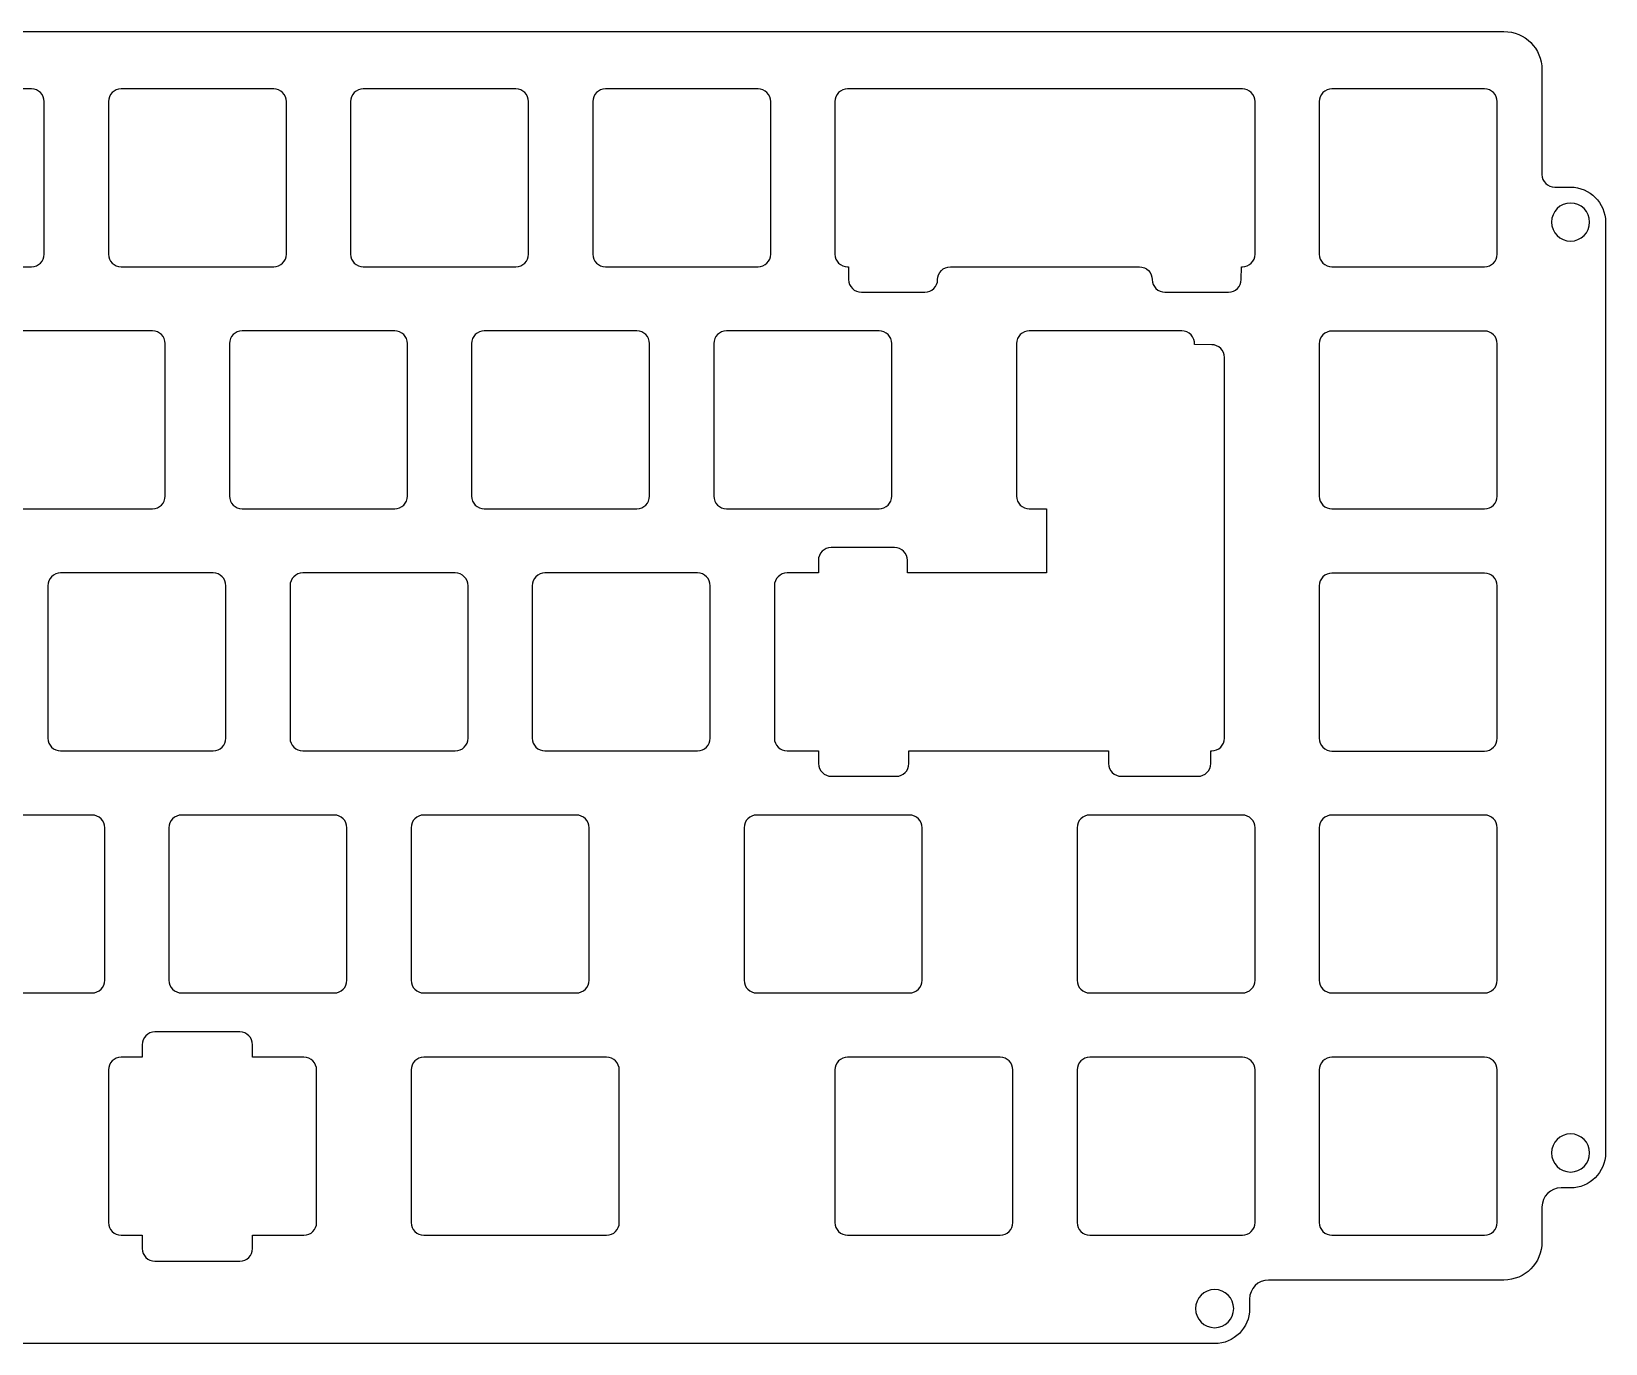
# Model space of a CAD drawing. Header units: millimetres. Extents: x 1821 to 2138, y -395 to -292.
# Drawn here: x 2014.3 to 2138.1, y -394.9 to -291.7 of the extents above; entities that cross this region are included whole.
import ezdxf

# ---------------------------------------------------------------- set-up
doc = ezdxf.new("R2010")
doc.units = ezdxf.units.MM
doc.header["$MEASUREMENT"] = 0
doc.layers.add('ÉÏ¸Ç', color=2, linetype='Continuous')

msp = doc.modelspace()

# ---------------------------------------------------------------- linework, layer by layer
at = {"layer": 'ÉÏ¸Ç'}
for p, q in [((1829.29, -291.66, 54.96), (2130.09, -291.66, 54.96)), ((2133.09, -294.66, 54.96), (2133.09, -302.91, 54.96)), ((2014.27, -296.18, 54.96), (2002.27, -296.18, 54.96)), ((2033.32, -296.18, 54.96), (2021.32, -296.18, 54.96)), ((2052.37, -296.18, 54.96), (2040.37, -296.18, 54.96)), ((2071.42, -296.18, 54.96), (2059.42, -296.18, 54.96)), ((2109.52, -296.18, 54.96), (2078.47, -296.18, 54.96)), ((2128.57, -296.18, 54.96), (2116.57, -296.18, 54.96)), ((2015.27, -309.18, 54.96), (2015.27, -297.18, 54.96)), ((2020.32, -297.18, 54.96), (2020.32, -309.18, 54.96)), ((2034.32, -309.18, 54.96), (2034.32, -297.18, 54.96)), ((2039.37, -297.18, 54.96), (2039.37, -309.18, 54.96)), ((2053.37, -309.18, 54.96), (2053.37, -297.18, 54.96)), ((2058.42, -297.18, 54.96), (2058.42, -309.18, 54.96)), ((2072.42, -309.18, 54.96), (2072.42, -297.18, 54.96)), ((2077.47, -297.18, 54.96), (2077.47, -309.18, 54.96)), ((2110.52, -309.18, 54.96), (2110.52, -297.18, 54.96)), ((2115.57, -297.18, 54.96), (2115.57, -309.18, 54.96)), ((2129.57, -309.18, 54.96), (2129.57, -297.18, 54.96)), ((2134.09, -303.91, 54.96), (2135.34, -303.91, 54.96)), ((2138.09, -306.66, 54.96), (2138.09, -379.91, 54.96)), ((2002.27, -310.18, 54.96), (2014.27, -310.18, 54.96)), ((2021.32, -310.18, 54.96), (2033.32, -310.18, 54.96)), ((2040.37, -310.18, 54.96), (2052.37, -310.18, 54.96)), ((2059.42, -310.18, 54.96), (2071.42, -310.18, 54.96)), ((2078.53, -310.19, 54.96), (2078.55, -311.18, 54.96)), ((2086.55, -310.18, 54.96), (2101.43, -310.18, 54.96)), ((2109.43, -311.18, 54.96), (2109.46, -310.19, 54.96)), ((2116.57, -310.18, 54.96), (2128.57, -310.18, 54.96)), ((2079.55, -312.18, 54.96), (2084.55, -312.18, 54.96)), ((2103.43, -312.18, 54.96), (2108.43, -312.18, 54.96)), ((2023.79, -315.22, 54.96), (2011.79, -315.22, 54.96)), ((2042.84, -315.22, 54.96), (2030.84, -315.22, 54.96)), ((2061.89, -315.22, 54.96), (2049.89, -315.22, 54.96)), ((2080.94, -315.22, 54.96), (2068.94, -315.22, 54.96)), ((2104.76, -315.22, 54.96), (2092.76, -315.22, 54.96)), ((2128.57, -315.23, 54.96), (2116.57, -315.23, 54.96)), ((2024.79, -328.22, 54.96), (2024.79, -316.22, 54.96)), ((2029.84, -316.22, 54.96), (2029.84, -328.22, 54.96)), ((2043.84, -328.22, 54.96), (2043.84, -316.22, 54.96)), ((2048.89, -316.22, 54.96), (2048.89, -328.22, 54.96)), ((2062.89, -328.22, 54.96), (2062.89, -316.22, 54.96)), ((2067.94, -316.22, 54.96), (2067.94, -328.22, 54.96)), ((2081.94, -328.22, 54.96), (2081.94, -316.22, 54.96)), ((2091.76, -316.22, 54.96), (2091.76, -328.22, 54.96)), ((2107.11, -316.31, 54.96), (2105.76, -316.29, 54.96)), ((2115.57, -316.23, 54.96), (2115.57, -328.23, 54.96)), ((2129.57, -328.23, 54.96), (2129.57, -316.23, 54.96)), ((2108.11, -347.27, 54.96), (2108.11, -317.31, 54.96)), ((2011.79, -329.22, 54.96), (2023.79, -329.22, 54.96)), ((2030.84, -329.22, 54.96), (2042.84, -329.22, 54.96)), ((2049.89, -329.22, 54.96), (2061.89, -329.22, 54.96)), ((2068.94, -329.22, 54.96), (2080.94, -329.22, 54.96)), ((2116.57, -329.23, 54.96), (2128.57, -329.23, 54.96)), ((2082.17, -332.27, 54.96), (2077.17, -332.27, 54.96)), ((2028.56, -334.27, 54.96), (2016.56, -334.27, 54.96)), ((2047.61, -334.27, 54.96), (2035.61, -334.27, 54.96)), ((2066.66, -334.27, 54.96), (2054.66, -334.27, 54.96)), ((2128.57, -334.28, 54.96), (2116.57, -334.28, 54.96)), ((2015.56, -335.27, 54.96), (2015.56, -347.27, 54.96)), ((2029.56, -347.27, 54.96), (2029.56, -335.27, 54.96)), ((2034.61, -335.27, 54.96), (2034.61, -347.27, 54.96)), ((2048.61, -347.27, 54.96), (2048.61, -335.27, 54.96)), ((2053.66, -335.27, 54.96), (2053.66, -347.27, 54.96)), ((2067.66, -347.27, 54.96), (2067.66, -335.27, 54.96)), ((2072.71, -335.27, 54.96), (2072.71, -347.27, 54.96)), ((2115.57, -335.28, 54.96), (2115.57, -347.28, 54.96)), ((2129.57, -347.28, 54.96), (2129.57, -335.28, 54.96)), ((2016.56, -348.27, 54.96), (2028.56, -348.27, 54.96)), ((2035.61, -348.27, 54.96), (2047.61, -348.27, 54.96)), ((2054.66, -348.27, 54.96), (2066.66, -348.27, 54.96)), ((2116.57, -348.28, 54.96), (2128.57, -348.28, 54.96)), ((2077.19, -350.27, 54.96), (2082.29, -350.27, 54.96)), ((2100, -350.27, 54.96), (2106.03, -350.27, 54.96)), ((2019.03, -353.32, 54.96), (2007.03, -353.32, 54.96)), ((2038.08, -353.32, 54.96), (2026.08, -353.32, 54.96)), ((2057.13, -353.32, 54.96), (2045.13, -353.32, 54.96)), ((2083.33, -353.32, 54.96), (2071.33, -353.32, 54.96)), ((2109.52, -353.32, 54.96), (2097.52, -353.32, 54.96)), ((2128.57, -353.32, 54.96), (2116.57, -353.32, 54.96)), ((2020.03, -366.32, 54.96), (2020.03, -354.32, 54.96)), ((2025.08, -354.32, 54.96), (2025.08, -366.32, 54.96)), ((2039.08, -366.32, 54.96), (2039.08, -354.32, 54.96)), ((2044.13, -354.32, 54.96), (2044.13, -366.32, 54.96)), ((2058.13, -366.32, 54.96), (2058.13, -354.32, 54.96)), ((2070.33, -354.32, 54.96), (2070.33, -366.32, 54.96)), ((2084.33, -366.32, 54.96), (2084.33, -354.32, 54.96)), ((2096.52, -354.32, 54.96), (2096.52, -366.32, 54.96)), ((2110.52, -366.32, 54.96), (2110.52, -354.32, 54.96)), ((2115.57, -354.32, 54.96), (2115.57, -366.32, 54.96)), ((2129.57, -366.32, 54.96), (2129.57, -354.32, 54.96)), ((2007.03, -367.32, 54.96), (2019.03, -367.32, 54.96)), ((2026.08, -367.32, 54.96), (2038.08, -367.32, 54.96)), ((2045.13, -367.32, 54.96), (2057.13, -367.32, 54.96)), ((2071.33, -367.32, 54.96), (2083.33, -367.32, 54.96)), ((2097.52, -367.32, 54.96), (2109.52, -367.32, 54.96)), ((2116.57, -367.32, 54.96), (2128.57, -367.32, 54.96)), ((2030.66, -370.39, 54.96), (2023.98, -370.39, 54.96)), ((2059.51, -372.38, 54.96), (2045.13, -372.38, 54.96)), ((2090.47, -372.38, 54.96), (2078.47, -372.38, 54.96)), ((2109.52, -372.38, 54.96), (2097.52, -372.38, 54.96)), ((2128.57, -372.38, 54.96), (2116.57, -372.38, 54.96)), ((2020.32, -373.38, 54.96), (2020.32, -385.38, 54.96)), ((2036.7, -385.38, 54.96), (2036.7, -373.38, 54.96)), ((2044.13, -373.38, 54.96), (2044.13, -385.38, 54.96)), ((2060.51, -385.38, 54.96), (2060.51, -373.38, 54.96)), ((2077.47, -373.38, 54.96), (2077.47, -385.38, 54.96)), ((2091.47, -385.38, 54.96), (2091.47, -373.38, 54.96)), ((2096.52, -373.38, 54.96), (2096.52, -385.38, 54.96)), ((2110.52, -385.38, 54.96), (2110.52, -373.38, 54.96)), ((2115.57, -373.38, 54.96), (2115.57, -385.38, 54.96)), ((2129.57, -385.38, 54.96), (2129.57, -373.38, 54.96)), ((2135.34, -382.66, 54.96), (2134.59, -382.66, 54.96)), ((2133.09, -384.16, 54.96), (2133.09, -386.91, 54.96)), ((2045.13, -386.38, 54.96), (2059.51, -386.38, 54.96)), ((2078.47, -386.38, 54.96), (2090.47, -386.38, 54.96)), ((2097.52, -386.38, 54.96), (2109.52, -386.38, 54.96)), ((2116.57, -386.38, 54.96), (2128.57, -386.38, 54.96)), ((2023.98, -388.43, 54.96), (2030.66, -388.43, 54.96)), ((2130.09, -389.91, 54.96), (2111.59, -389.91, 54.96)), ((2110.09, -391.41, 54.96), (2110.09, -392.16, 54.96)), ((2107.34, -394.91, 54.96), (1852.04, -394.91, 54.96))]:
    msp.add_line(p, q, dxfattribs=at)
at = {"layer": 'ÉÏ¸Ç', "extrusion": (-2.1998e-12, 3.18857e-07, 1), "elevation": 54.96}
msp.add_lwpolyline([(2092.76, -329.22), (2094.11, -329.22), (2094.11, -334.27), (2083.17, -334.27), (2083.17, -333.27)], dxfattribs=at)
at = {"layer": 'ÉÏ¸Ç', "extrusion": (-2.2345e-12, 3.18857e-07, 1), "elevation": 54.96}
msp.add_lwpolyline([(2076.17, -333.27), (2076.17, -334.27), (2073.71, -334.27)], dxfattribs=at)
at = {"layer": 'ÉÏ¸Ç', "extrusion": (-2.1892e-12, 3.18857e-07, 1), "elevation": 54.96}
msp.add_lwpolyline([(2073.71, -348.27), (2076.19, -348.27), (2076.19, -349.27)], dxfattribs=at)
at = {"layer": 'ÉÏ¸Ç', "extrusion": (-2.1964e-12, 3.18857e-07, 1), "elevation": 54.96}
msp.add_lwpolyline([(2083.29, -349.27), (2083.29, -348.27), (2099, -348.27), (2099, -349.27)], dxfattribs=at)
at = {"layer": 'ÉÏ¸Ç', "extrusion": (-2.8851e-12, 3.18857e-07, 1), "elevation": 54.96}
msp.add_lwpolyline([(2107.03, -349.27), (2107.03, -348.27), (2107.11, -348.27)], dxfattribs=at)
at = {"layer": 'ÉÏ¸Ç', "extrusion": (-2.138e-12, 3.18857e-07, 1), "elevation": 54.96}
msp.add_lwpolyline([(2022.98, -371.39), (2022.98, -372.38), (2021.32, -372.38)], dxfattribs=at)
at = {"layer": 'ÉÏ¸Ç', "extrusion": (-2.1828e-12, 3.18857e-07, 1), "elevation": 54.96}
msp.add_lwpolyline([(2035.7, -372.38), (2031.66, -372.38), (2031.66, -371.39)], dxfattribs=at)
at = {"layer": 'ÉÏ¸Ç', "extrusion": (-2.2577e-12, 3.18857e-07, 1), "elevation": 54.96}
msp.add_lwpolyline([(2021.32, -386.38), (2022.98, -386.38), (2022.98, -387.43)], dxfattribs=at)
at = {"layer": 'ÉÏ¸Ç', "extrusion": (-2.2074e-12, 3.18857e-07, 1), "elevation": 54.96}
msp.add_lwpolyline([(2031.66, -387.43), (2031.66, -386.38), (2035.7, -386.38)], dxfattribs=at)
at = {"layer": 'ÉÏ¸Ç', "extrusion": (2.2025e-12, -3.18857e-07, -1)}
msp.add_arc((-2130.09, -294.66, -54.96), 3, 90, 180, dxfattribs=at)
at = {"layer": 'ÉÏ¸Ç', "extrusion": (-2.2455e-12, 3.18857e-07, 1)}
msp.add_arc((2014.27, -297.18, 54.96), 1, 360, 90, dxfattribs=at)
at = {"layer": 'ÉÏ¸Ç', "extrusion": (-2.1789e-12, 3.18857e-07, 1)}
for centre, start, end in [((2021.32, -297.18, 54.96), 90, 180), ((2057.13, -366.32, 54.96), 270, 360)]:
    msp.add_arc(centre, 1, start, end, dxfattribs=at)
at = {"layer": 'ÉÏ¸Ç', "extrusion": (-2.1887e-12, 3.18857e-07, 1)}
msp.add_arc((2033.32, -297.18, 54.96), 1, 360, 90, dxfattribs=at)
at = {"layer": 'ÉÏ¸Ç', "extrusion": (-2.1671e-12, 3.18857e-07, 1)}
msp.add_arc((2040.37, -297.18, 54.96), 1, 90, 180, dxfattribs=at)
at = {"layer": 'ÉÏ¸Ç', "extrusion": (-2.2343e-12, 3.18857e-07, 1)}
msp.add_arc((2052.37, -297.18, 54.96), 1, 0, 90, dxfattribs=at)
at = {"layer": 'ÉÏ¸Ç', "extrusion": (-2.2156e-12, 3.18857e-07, 1)}
for centre in [(2059.42, -297.18, 54.96), (2068.94, -316.22, 54.96)]:
    msp.add_arc(centre, 1, 90, 180, dxfattribs=at)
at = {"layer": 'ÉÏ¸Ç', "extrusion": (-2.2313e-12, 3.18857e-07, 1)}
msp.add_arc((2071.42, -297.18, 54.96), 1, 0, 90, dxfattribs=at)
at = {"layer": 'ÉÏ¸Ç', "extrusion": (-2.1099e-12, 3.18857e-07, 1)}
msp.add_arc((2078.47, -297.18, 54.96), 1, 89.9973, 179.9959, dxfattribs=at)
at = {"layer": 'ÉÏ¸Ç', "extrusion": (-2.2463e-12, 3.18857e-07, 1)}
msp.add_arc((2109.52, -297.18, 54.96), 1, 0.0042, 90.0027, dxfattribs=at)
at = {"layer": 'ÉÏ¸Ç', "extrusion": (-2.2097e-12, 3.18857e-07, 1)}
msp.add_arc((2116.57, -297.18, 54.96), 1, 90, 180, dxfattribs=at)
at = {"layer": 'ÉÏ¸Ç', "extrusion": (-2.0769e-12, 3.18857e-07, 1)}
msp.add_arc((2128.57, -297.18, 54.96), 1, 0, 90, dxfattribs=at)
at = {"layer": 'ÉÏ¸Ç', "extrusion": (-2.0995e-12, 3.18857e-07, 1)}
msp.add_arc((2134.09, -302.91, 54.96), 1, 180, 270, dxfattribs=at)
at = {"layer": 'ÉÏ¸Ç', "extrusion": (2.2106e-12, -3.18857e-07, -1)}
msp.add_arc((-2135.34, -306.66, -54.96), 2.75, 90, 180, dxfattribs=at)
at = {"layer": 'ÉÏ¸Ç', "extrusion": (-2.179e-12, 3.18857e-07, 1)}
for centre, start, end in [((2135.34, -306.66, 54.96), 0, 180), ((2135.34, -306.66, 54.96), 180, 360), ((2135.34, -379.91, 54.96), 0, 180), ((2135.34, -379.91, 54.96), 180, 0)]:
    msp.add_arc(centre, 1.5, start, end, dxfattribs=at)
at = {"layer": 'ÉÏ¸Ç', "extrusion": (-2.073e-12, 3.18857e-07, 1)}
msp.add_arc((2014.27, -309.18, 54.96), 1, 270, 360, dxfattribs=at)
at = {"layer": 'ÉÏ¸Ç', "extrusion": (-2.3029e-12, 3.18857e-07, 1)}
msp.add_arc((2021.32, -309.18, 54.96), 1, 180, 270, dxfattribs=at)
at = {"layer": 'ÉÏ¸Ç', "extrusion": (-2.1558e-12, 3.18857e-07, 1)}
msp.add_arc((2033.32, -309.18, 54.96), 1, 270, 360, dxfattribs=at)
at = {"layer": 'ÉÏ¸Ç', "extrusion": (-2.1142e-12, 3.18857e-07, 1)}
msp.add_arc((2040.37, -309.18, 54.96), 1, 180, 270, dxfattribs=at)
at = {"layer": 'ÉÏ¸Ç', "extrusion": (-2.2043e-12, 3.18857e-07, 1)}
msp.add_arc((2052.37, -309.18, 54.96), 1, 270, 360, dxfattribs=at)
at = {"layer": 'ÉÏ¸Ç', "extrusion": (-2.1994e-12, 3.18857e-07, 1)}
msp.add_arc((2059.42, -309.18, 54.96), 1, 180, 270, dxfattribs=at)
at = {"layer": 'ÉÏ¸Ç', "extrusion": (-2.2386e-12, 3.18857e-07, 1)}
for centre, start, end in [((2071.42, -309.18, 54.96), 270, 360), ((2035.61, -335.27, 54.96), 90, 180)]:
    msp.add_arc(centre, 1, start, end, dxfattribs=at)
at = {"layer": 'ÉÏ¸Ç', "extrusion": (-2.289e-12, 3.18857e-07, 1)}
msp.add_arc((2078.47, -309.18, 54.96), 1, 180.0028, 270, dxfattribs=at)
at = {"layer": 'ÉÏ¸Ç', "extrusion": (-2.1348e-12, 3.18857e-07, 1)}
msp.add_arc((2109.52, -309.18, 54.96), 1, 270, 359.9958, dxfattribs=at)
at = {"layer": 'ÉÏ¸Ç', "extrusion": (-2.1539e-12, 3.18857e-07, 1)}
msp.add_arc((2116.57, -309.18, 54.96), 1, 180, 270, dxfattribs=at)
at = {"layer": 'ÉÏ¸Ç', "extrusion": (-2.196e-12, 3.18857e-07, 1)}
for centre, end in [((2128.57, -309.18, 54.96), 360), ((2059.51, -385.38, 54.96), 0)]:
    msp.add_arc(centre, 1, 270, end, dxfattribs=at)
at = {"layer": 'ÉÏ¸Ç', "extrusion": (-1.00495e-11, 3.1874e-07, 1)}
msp.add_arc((2078.58, -309.01, 54.96), 1.18, 264.4255, 267.7228, dxfattribs=at)
at = {"layer": 'ÉÏ¸Ç', "extrusion": (2.1517e-12, -3.18857e-07, -1)}
msp.add_arc((-2086.55, -311.18, -54.96), 1, 0.0007, 90.0024, dxfattribs=at)
at = {"layer": 'ÉÏ¸Ç', "extrusion": (2.0815e-12, -3.18857e-07, -1)}
msp.add_arc((-2101.43, -311.18, -54.96), 1, 89.9974, 180.0012, dxfattribs=at)
at = {"layer": 'ÉÏ¸Ç', "extrusion": (-6.5513e-12, 3.18905e-07, 1)}
msp.add_arc((2109.44, -309.18, 54.96), 1.01, 271.3652, 274.6627, dxfattribs=at)
at = {"layer": 'ÉÏ¸Ç', "extrusion": (-2.1721e-12, 3.18857e-07, 1)}
msp.add_arc((2079.55, -311.18, 54.96), 1, 180.0029, 269.9957, dxfattribs=at)
at = {"layer": 'ÉÏ¸Ç', "extrusion": (-2.4419e-12, 3.18857e-07, 1)}
msp.add_arc((2084.55, -311.18, 54.96), 1, 269.9971, 359.9993, dxfattribs=at)
at = {"layer": 'ÉÏ¸Ç', "extrusion": (-2.335e-12, 3.18857e-07, 1)}
msp.add_arc((2103.43, -311.18, 54.96), 1, 180.0027, 270.0028, dxfattribs=at)
at = {"layer": 'ÉÏ¸Ç', "extrusion": (-2.2584e-12, 3.18857e-07, 1)}
msp.add_arc((2108.43, -311.18, 54.96), 1, 270.0039, 359.9961, dxfattribs=at)
at = {"layer": 'ÉÏ¸Ç', "extrusion": (-2.2166e-12, 3.18857e-07, 1)}
for centre, start in [((2023.79, -316.22, 54.96), 360), ((2128.57, -316.23, 54.96), 0)]:
    msp.add_arc(centre, 1, start, 90, dxfattribs=at)
at = {"layer": 'ÉÏ¸Ç', "extrusion": (-2.1588e-12, 3.18857e-07, 1)}
for centre in [(2030.84, -316.22, 54.96), (2071.33, -354.32, 54.96)]:
    msp.add_arc(centre, 1, 90, 180, dxfattribs=at)
at = {"layer": 'ÉÏ¸Ç', "extrusion": (-2.0686e-12, 3.18857e-07, 1)}
msp.add_arc((2042.84, -316.22, 54.96), 1, 0, 90, dxfattribs=at)
at = {"layer": 'ÉÏ¸Ç', "extrusion": (-2.2725e-12, 3.18857e-07, 1)}
msp.add_arc((2049.89, -316.22, 54.96), 1, 90, 180, dxfattribs=at)
at = {"layer": 'ÉÏ¸Ç', "extrusion": (-2.0799e-12, 3.18857e-07, 1)}
msp.add_arc((2061.89, -316.22, 54.96), 1, 0, 90, dxfattribs=at)
at = {"layer": 'ÉÏ¸Ç', "extrusion": (-2.2426e-12, 3.18857e-07, 1)}
msp.add_arc((2080.94, -316.22, 54.96), 1, 0, 90, dxfattribs=at)
at = {"layer": 'ÉÏ¸Ç', "extrusion": (-2.1797e-12, 3.18857e-07, 1)}
msp.add_arc((2092.76, -316.22, 54.96), 1, 90.0038, 179.9962, dxfattribs=at)
at = {"layer": 'ÉÏ¸Ç', "extrusion": (-2.2785e-12, 3.18857e-07, 1)}
msp.add_arc((2104.75, -316.23, 54.96), 1.01, 356.6181, 89.9047, dxfattribs=at)
at = {"layer": 'ÉÏ¸Ç', "extrusion": (-2.1298e-12, 3.18857e-07, 1)}
msp.add_arc((2116.57, -316.23, 54.96), 1, 90, 180, dxfattribs=at)
at = {"layer": 'ÉÏ¸Ç', "extrusion": (-2.2577e-12, 3.18857e-07, 1)}
msp.add_arc((2107.11, -317.31, 54.96), 1, 359.9973, 89.9958, dxfattribs=at)
at = {"layer": 'ÉÏ¸Ç', "extrusion": (-2.2529e-12, 3.18857e-07, 1)}
for centre, start, end in [((2023.79, -328.22, 54.96), 270, 360), ((2042.84, -328.22, 54.96), 270, 360), ((2016.56, -335.27, 54.96), 90, 180)]:
    msp.add_arc(centre, 1, start, end, dxfattribs=at)
at = {"layer": 'ÉÏ¸Ç', "extrusion": (-2.2384e-12, 3.18857e-07, 1)}
msp.add_arc((2030.84, -328.22, 54.96), 1, 180, 270, dxfattribs=at)
at = {"layer": 'ÉÏ¸Ç', "extrusion": (-2.1816e-12, 3.18857e-07, 1)}
msp.add_arc((2049.89, -328.22, 54.96), 1, 180, 270, dxfattribs=at)
at = {"layer": 'ÉÏ¸Ç', "extrusion": (-2.2173e-12, 3.18857e-07, 1)}
for centre, end in [((2061.89, -328.22, 54.96), 0), ((2019.03, -366.32, 54.96), 360)]:
    msp.add_arc(centre, 1, 270, end, dxfattribs=at)
at = {"layer": 'ÉÏ¸Ç', "extrusion": (-2.3225e-12, 3.18857e-07, 1)}
msp.add_arc((2068.94, -328.22, 54.96), 1, 180, 270, dxfattribs=at)
at = {"layer": 'ÉÏ¸Ç', "extrusion": (-2.3398e-12, 3.18857e-07, 1)}
msp.add_arc((2080.94, -328.22, 54.96), 1, 270, 0, dxfattribs=at)
at = {"layer": 'ÉÏ¸Ç', "extrusion": (-2.193e-12, 3.18857e-07, 1)}
msp.add_arc((2092.76, -328.22, 54.96), 1, 179.9991, 269.9958, dxfattribs=at)
at = {"layer": 'ÉÏ¸Ç', "extrusion": (-2.1308e-12, 3.18857e-07, 1)}
msp.add_arc((2116.57, -328.23, 54.96), 1, 180, 270, dxfattribs=at)
at = {"layer": 'ÉÏ¸Ç', "extrusion": (-2.0416e-12, 3.18857e-07, 1)}
msp.add_arc((2128.57, -328.23, 54.96), 1, 270, 360, dxfattribs=at)
at = {"layer": 'ÉÏ¸Ç', "extrusion": (-2.4221e-12, 3.18857e-07, 1)}
msp.add_arc((2077.17, -333.27, 54.96), 1, 89.9973, 180.0007, dxfattribs=at)
at = {"layer": 'ÉÏ¸Ç', "extrusion": (-1.9299e-12, 3.18857e-07, 1)}
msp.add_arc((2082.17, -333.27, 54.96), 1, 359.9952, 90, dxfattribs=at)
at = {"layer": 'ÉÏ¸Ç', "extrusion": (-2.2698e-12, 3.18857e-07, 1)}
msp.add_arc((2028.56, -335.27, 54.96), 1, 360, 90, dxfattribs=at)
at = {"layer": 'ÉÏ¸Ç', "extrusion": (-2.1568e-12, 3.18857e-07, 1)}
msp.add_arc((2047.61, -335.27, 54.96), 1, 360, 90, dxfattribs=at)
at = {"layer": 'ÉÏ¸Ç', "extrusion": (-2.2144e-12, 3.18857e-07, 1)}
msp.add_arc((2054.66, -335.27, 54.96), 1, 90, 180, dxfattribs=at)
at = {"layer": 'ÉÏ¸Ç', "extrusion": (-2.1911e-12, 3.18857e-07, 1)}
for centre in [(2066.66, -335.27, 54.96), (2109.52, -373.38, 54.96)]:
    msp.add_arc(centre, 1, 0, 90, dxfattribs=at)
at = {"layer": 'ÉÏ¸Ç', "extrusion": (-2.2241e-12, 3.18857e-07, 1)}
msp.add_arc((2073.71, -335.27, 54.96), 1, 90.0041, 179.997, dxfattribs=at)
at = {"layer": 'ÉÏ¸Ç', "extrusion": (-2.2198e-12, 3.18857e-07, 1)}
msp.add_arc((2116.57, -335.28, 54.96), 1, 90, 180, dxfattribs=at)
at = {"layer": 'ÉÏ¸Ç', "extrusion": (-2.1953e-12, 3.18857e-07, 1)}
msp.add_arc((2128.57, -335.28, 54.96), 1, 0, 90, dxfattribs=at)
at = {"layer": 'ÉÏ¸Ç', "extrusion": (-2.1857e-12, 3.18857e-07, 1)}
for centre, start, end in [((2016.56, -347.27, 54.96), 180, 270), ((2128.57, -373.38, 54.96), 0, 90)]:
    msp.add_arc(centre, 1, start, end, dxfattribs=at)
at = {"layer": 'ÉÏ¸Ç', "extrusion": (-2.3215e-12, 3.18857e-07, 1)}
msp.add_arc((2028.56, -347.27, 54.96), 1, 270, 0, dxfattribs=at)
at = {"layer": 'ÉÏ¸Ç', "extrusion": (-2.2739e-12, 3.18857e-07, 1)}
msp.add_arc((2035.61, -347.27, 54.96), 1, 180, 270, dxfattribs=at)
at = {"layer": 'ÉÏ¸Ç', "extrusion": (-2.2392e-12, 3.18857e-07, 1)}
msp.add_arc((2047.61, -347.27, 54.96), 1, 270, 0, dxfattribs=at)
at = {"layer": 'ÉÏ¸Ç', "extrusion": (-2.0539e-12, 3.18857e-07, 1)}
msp.add_arc((2054.66, -347.27, 54.96), 1, 180, 270, dxfattribs=at)
at = {"layer": 'ÉÏ¸Ç', "extrusion": (-2.1245e-12, 3.18857e-07, 1)}
for centre in [(2066.66, -347.27, 54.96), (2083.33, -366.32, 54.96)]:
    msp.add_arc(centre, 1, 270, 360, dxfattribs=at)
at = {"layer": 'ÉÏ¸Ç', "extrusion": (-2.2269e-12, 3.18857e-07, 1)}
msp.add_arc((2073.71, -347.27, 54.96), 1, 180.0028, 269.9959, dxfattribs=at)
at = {"layer": 'ÉÏ¸Ç', "extrusion": (-2.2416e-12, 3.18857e-07, 1)}
msp.add_arc((2107.11, -347.27, 54.96), 1, 270, 0, dxfattribs=at)
at = {"layer": 'ÉÏ¸Ç', "extrusion": (-2.248e-12, 3.18857e-07, 1)}
msp.add_arc((2116.57, -347.28, 54.96), 1, 180, 270, dxfattribs=at)
at = {"layer": 'ÉÏ¸Ç', "extrusion": (-2.2345e-12, 3.18857e-07, 1)}
for centre in [(2128.57, -347.28, 54.96), (2038.08, -366.32, 54.96)]:
    msp.add_arc(centre, 1, 270, 360, dxfattribs=at)
at = {"layer": 'ÉÏ¸Ç', "extrusion": (-2.0828e-12, 3.18857e-07, 1)}
msp.add_arc((2077.19, -349.27, 54.96), 1, 180, 270, dxfattribs=at)
at = {"layer": 'ÉÏ¸Ç', "extrusion": (-2.1156e-12, 3.18857e-07, 1)}
msp.add_arc((2082.29, -349.27, 54.96), 1, 270, 360, dxfattribs=at)
at = {"layer": 'ÉÏ¸Ç', "extrusion": (-2.1267e-12, 3.18857e-07, 1)}
msp.add_arc((2100, -349.27, 54.96), 1, 180, 270, dxfattribs=at)
at = {"layer": 'ÉÏ¸Ç', "extrusion": (-2.2388e-12, 3.18857e-07, 1)}
msp.add_arc((2106.03, -349.27, 54.96), 1, 270, 0, dxfattribs=at)
at = {"layer": 'ÉÏ¸Ç', "extrusion": (-2.2543e-12, 3.18857e-07, 1)}
msp.add_arc((2019.03, -354.32, 54.96), 1, 360, 90, dxfattribs=at)
at = {"layer": 'ÉÏ¸Ç', "extrusion": (-2.1742e-12, 3.18857e-07, 1)}
for centre in [(2026.08, -354.32, 54.96), (2116.57, -354.32, 54.96)]:
    msp.add_arc(centre, 1, 90, 180, dxfattribs=at)
at = {"layer": 'ÉÏ¸Ç', "extrusion": (-2.2271e-12, 3.18857e-07, 1)}
msp.add_arc((2038.08, -354.32, 54.96), 1, 360, 90, dxfattribs=at)
at = {"layer": 'ÉÏ¸Ç', "extrusion": (-2.0772e-12, 3.18857e-07, 1)}
msp.add_arc((2045.13, -354.32, 54.96), 1, 90, 180, dxfattribs=at)
at = {"layer": 'ÉÏ¸Ç', "extrusion": (-2.1024e-12, 3.18857e-07, 1)}
msp.add_arc((2057.13, -354.32, 54.96), 1, 0, 90, dxfattribs=at)
at = {"layer": 'ÉÏ¸Ç', "extrusion": (-2.1899e-12, 3.18857e-07, 1)}
msp.add_arc((2083.33, -354.32, 54.96), 1, 360, 90, dxfattribs=at)
at = {"layer": 'ÉÏ¸Ç', "extrusion": (-2.17e-12, 3.18857e-07, 1)}
for centre, start, end in [((2097.52, -354.32, 54.96), 90, 180), ((2128.57, -385.38, 54.96), 270, 360)]:
    msp.add_arc(centre, 1, start, end, dxfattribs=at)
at = {"layer": 'ÉÏ¸Ç', "extrusion": (-2.3283e-12, 3.18857e-07, 1)}
msp.add_arc((2109.52, -354.32, 54.96), 1, 0, 90, dxfattribs=at)
at = {"layer": 'ÉÏ¸Ç', "extrusion": (-2.2568e-12, 3.18857e-07, 1)}
msp.add_arc((2128.57, -354.32, 54.96), 1, 0, 90, dxfattribs=at)
at = {"layer": 'ÉÏ¸Ç', "extrusion": (-2.1254e-12, 3.18857e-07, 1)}
msp.add_arc((2026.08, -366.32, 54.96), 1, 180, 270, dxfattribs=at)
at = {"layer": 'ÉÏ¸Ç', "extrusion": (-2.2597e-12, 3.18857e-07, 1)}
msp.add_arc((2045.13, -366.32, 54.96), 1, 180, 270, dxfattribs=at)
at = {"layer": 'ÉÏ¸Ç', "extrusion": (-2.1196e-12, 3.18857e-07, 1)}
msp.add_arc((2071.33, -366.32, 54.96), 1, 180, 270, dxfattribs=at)
at = {"layer": 'ÉÏ¸Ç', "extrusion": (-2.2881e-12, 3.18857e-07, 1)}
msp.add_arc((2097.52, -366.32, 54.96), 1, 180, 270, dxfattribs=at)
at = {"layer": 'ÉÏ¸Ç', "extrusion": (-2.2161e-12, 3.18857e-07, 1)}
msp.add_arc((2109.52, -366.32, 54.96), 1, 270, 360, dxfattribs=at)
at = {"layer": 'ÉÏ¸Ç', "extrusion": (-2.271e-12, 3.18857e-07, 1)}
msp.add_arc((2116.57, -366.32, 54.96), 1, 180, 270, dxfattribs=at)
at = {"layer": 'ÉÏ¸Ç', "extrusion": (-2.4528e-12, 3.18857e-07, 1)}
msp.add_arc((2128.57, -366.32, 54.96), 1, 270, 360, dxfattribs=at)
at = {"layer": 'ÉÏ¸Ç', "extrusion": (-2.1901e-12, 3.18857e-07, 1)}
msp.add_arc((2023.98, -371.39, 54.96), 1, 90, 180, dxfattribs=at)
at = {"layer": 'ÉÏ¸Ç', "extrusion": (-2.1941e-12, 3.18857e-07, 1)}
msp.add_arc((2030.66, -371.39, 54.96), 1, 0, 90, dxfattribs=at)
at = {"layer": 'ÉÏ¸Ç', "extrusion": (-2.2328e-12, 3.18857e-07, 1)}
msp.add_arc((2021.32, -373.38, 54.96), 1, 90, 180, dxfattribs=at)
at = {"layer": 'ÉÏ¸Ç', "extrusion": (-2.1727e-12, 3.18857e-07, 1)}
msp.add_arc((2035.7, -373.38, 54.96), 1, 0, 90, dxfattribs=at)
at = {"layer": 'ÉÏ¸Ç', "extrusion": (-2.2877e-12, 3.18857e-07, 1)}
msp.add_arc((2045.13, -373.38, 54.96), 1, 90, 180, dxfattribs=at)
at = {"layer": 'ÉÏ¸Ç', "extrusion": (-2.0509e-12, 3.18857e-07, 1)}
msp.add_arc((2059.51, -373.38, 54.96), 1, 0, 90, dxfattribs=at)
at = {"layer": 'ÉÏ¸Ç', "extrusion": (-2.2641e-12, 3.18857e-07, 1)}
for centre, start, end in [((2078.47, -373.38, 54.96), 90, 180), ((2030.66, -387.43, 54.96), 270, 360)]:
    msp.add_arc(centre, 1, start, end, dxfattribs=at)
at = {"layer": 'ÉÏ¸Ç', "extrusion": (-2.2538e-12, 3.18857e-07, 1)}
msp.add_arc((2090.47, -373.38, 54.96), 1, 0, 90, dxfattribs=at)
at = {"layer": 'ÉÏ¸Ç', "extrusion": (-2.2759e-12, 3.18857e-07, 1)}
msp.add_arc((2097.52, -373.38, 54.96), 1, 90, 180, dxfattribs=at)
at = {"layer": 'ÉÏ¸Ç', "extrusion": (-2.2073e-12, 3.18857e-07, 1)}
msp.add_arc((2116.57, -373.38, 54.96), 1, 90, 180, dxfattribs=at)
at = {"layer": 'ÉÏ¸Ç', "extrusion": (2.2067e-12, -3.18857e-07, -1)}
msp.add_arc((-2135.34, -379.91, -54.96), 2.75, 180, 270, dxfattribs=at)
at = {"layer": 'ÉÏ¸Ç', "extrusion": (-2.2203e-12, 3.18857e-07, 1)}
msp.add_arc((2134.59, -384.16, 54.96), 1.5, 90, 180, dxfattribs=at)
at = {"layer": 'ÉÏ¸Ç', "extrusion": (-2.0858e-12, 3.18857e-07, 1)}
msp.add_arc((2021.32, -385.38, 54.96), 1, 180, 270, dxfattribs=at)
at = {"layer": 'ÉÏ¸Ç', "extrusion": (-2.0985e-12, 3.18857e-07, 1)}
msp.add_arc((2035.7, -385.38, 54.96), 1, 270, 360, dxfattribs=at)
at = {"layer": 'ÉÏ¸Ç', "extrusion": (-2.0544e-12, 3.18857e-07, 1)}
msp.add_arc((2045.13, -385.38, 54.96), 1, 180, 270, dxfattribs=at)
at = {"layer": 'ÉÏ¸Ç', "extrusion": (-2.0852e-12, 3.18857e-07, 1)}
msp.add_arc((2078.47, -385.38, 54.96), 1, 180, 270, dxfattribs=at)
at = {"layer": 'ÉÏ¸Ç', "extrusion": (-2.1333e-12, 3.18857e-07, 1)}
msp.add_arc((2090.47, -385.38, 54.96), 1, 270, 360, dxfattribs=at)
at = {"layer": 'ÉÏ¸Ç', "extrusion": (-2.1669e-12, 3.18857e-07, 1)}
msp.add_arc((2097.52, -385.38, 54.96), 1, 180, 270, dxfattribs=at)
at = {"layer": 'ÉÏ¸Ç', "extrusion": (-2.1127e-12, 3.18857e-07, 1)}
msp.add_arc((2109.52, -385.38, 54.96), 1, 270, 360, dxfattribs=at)
at = {"layer": 'ÉÏ¸Ç', "extrusion": (-2.1284e-12, 3.18857e-07, 1)}
msp.add_arc((2116.57, -385.38, 54.96), 1, 180, 270, dxfattribs=at)
at = {"layer": 'ÉÏ¸Ç', "extrusion": (-2.3195e-12, 3.18857e-07, 1)}
msp.add_arc((2023.98, -387.43, 54.96), 1, 180, 270, dxfattribs=at)
at = {"layer": 'ÉÏ¸Ç', "extrusion": (2.1986e-12, -3.18857e-07, -1)}
msp.add_arc((-2130.09, -386.91, -54.96), 3, 180, 270, dxfattribs=at)
at = {"layer": 'ÉÏ¸Ç', "extrusion": (-2.1596e-12, 3.18857e-07, 1)}
msp.add_arc((2111.59, -391.41, 54.96), 1.5, 90, 180, dxfattribs=at)
at = {"layer": 'ÉÏ¸Ç', "extrusion": (-2.2074e-12, 3.18857e-07, 1)}
for start, end in [(360, 180), (180, 0)]:
    msp.add_arc((2107.34, -392.16, 54.96), 1.5, start, end, dxfattribs=at)
at = {"layer": 'ÉÏ¸Ç', "extrusion": (2.1936e-12, -3.18857e-07, -1)}
msp.add_arc((-2107.34, -392.16, -54.96), 2.75, 180, 270, dxfattribs=at)

doc.saveas('drawing.dxf')
